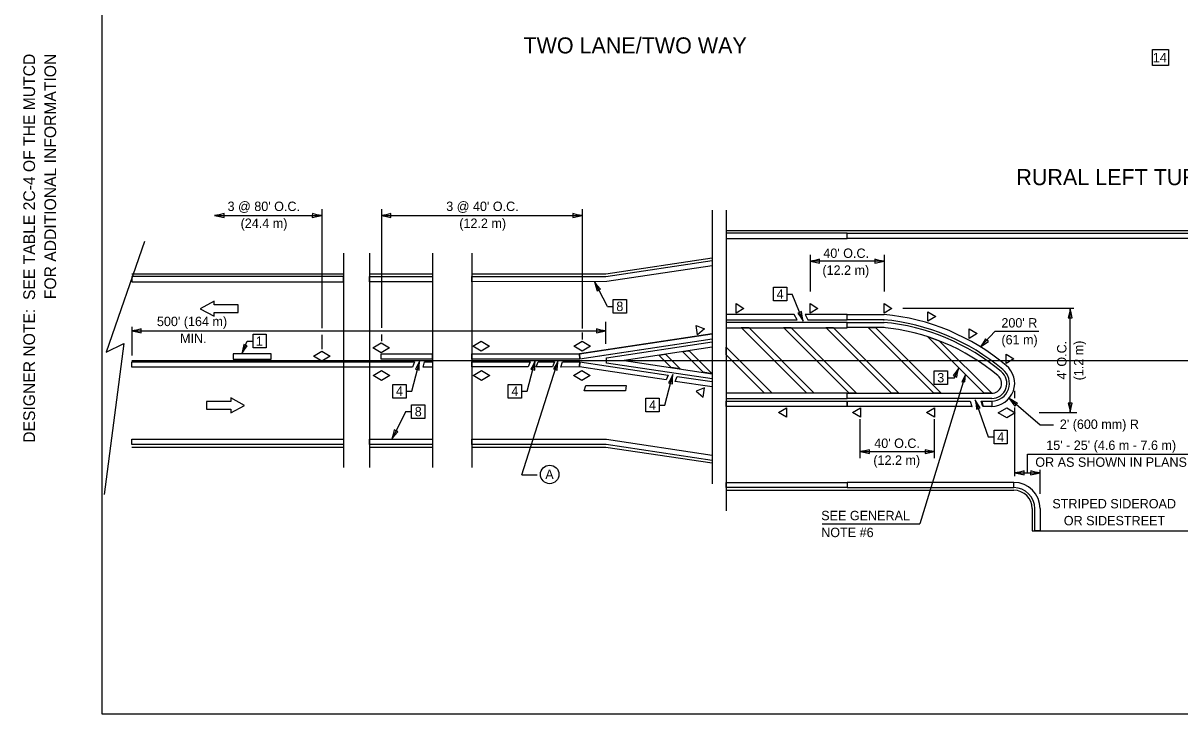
# Model space of a CAD drawing. Extents: x 2261432 to 2263976, y -3124040 to -3123640.
# Drawn here: x 2261432.4 to 2261777.8, y -3124039.7 to -3123833.3 of the extents above; entities that cross this region are included whole.
import ezdxf

# ---------------------------------------------------------------- set-up
doc = ezdxf.new("R2010")
doc.units = 0
for name, color, linetype in [('Default', 7, 'Continuous'), ('RD_Pr_Roadway_Dimensions', 7, 'Continuous'), ('RD_Pr_Roadway_Items', 7, 'Continuous'), ('RD_Pr_Roadway_Notes', 7, 'Continuous'), ('SC_Scratch7', 7, 'Continuous')]:
    doc.layers.add(name, color=color, linetype=linetype)

msp = doc.modelspace()

# ---------------------------------------------------------------- linework, layer by layer
at = {"layer": 'Default'}
msp.add_lwpolyline([(2261455.82, -3124039.7), (2262085.82, -3124039.7), (2262085.82, -3123639.7), (2261455.82, -3123639.7)], close=True, dxfattribs=at)
at = {"layer": 'RD_Pr_Roadway_Dimensions'}
for p, q in [((2261521.51, -3123888.87), (2261521.51, -3123924.48)), ((2261539.36, -3123888.87), (2261539.36, -3123924.33)), ((2261599.3, -3123888.87), (2261599.3, -3123924.57)), ((2261489.54, -3123890.83), (2261521.51, -3123890.83)), ((2261539.37, -3123890.83), (2261599.3, -3123890.83)), ((2261667.35, -3123902.5), (2261667.35, -3123913.48)), ((2261689.53, -3123902.5), (2261689.53, -3123913.48)), ((2261689.53, -3123904.46), (2261667.35, -3123904.46)), ((2261695.05, -3123918.52), (2261746.08, -3123918.52)), ((2261745.07, -3123949.63), (2261745.07, -3123918.52)), ((2261464.79, -3123924.02), (2261464.79, -3123932.62)), ((2261606.37, -3123929.15), (2261606.37, -3123922.55)), ((2261464.8, -3123925.28), (2261606.37, -3123925.28)), ((2261521.51, -3123926.47), (2261521.51, -3123930.69)), ((2261539.36, -3123926.32), (2261539.36, -3123928.31)), ((2261599.3, -3123925.74), (2261599.3, -3123927.83)), ((2261718.3, -3123930.08), (2261722.51, -3123925.46)), ((2261735.69, -3123925.46), (2261722.51, -3123925.46)), ((2261728.46, -3123945.35), (2261728.46, -3123943.21)), ((2261736.05, -3123953.44), (2261726.79, -3123945.44)), ((2261728.46, -3123968.71), (2261728.46, -3123948.16)), ((2261682.35, -3123963.31), (2261682.35, -3123951.67)), ((2261704.53, -3123963.31), (2261704.53, -3123951.67)), ((2261735.82, -3123949.63), (2261746.97, -3123949.63)), ((2261740.1, -3123953.44), (2261736.05, -3123953.44)), ((2261682.35, -3123961.35), (2261704.53, -3123961.35)), ((2261732.25, -3123962.09), (2261784.24, -3123962.09)), ((2261732.25, -3123967.71), (2261732.25, -3123962.09)), ((2261728.46, -3123967.71), (2261736.03, -3123967.71)), ((2261736.03, -3123973.97), (2261736.03, -3123966.79))]:
    msp.add_line(p, q, dxfattribs=at)
for points in [[(2261492.34, -3123891.41), (2261492.34, -3123890.83), (2261492.34, -3123890.24), (2261490.94, -3123890.58), (2261489.54, -3123890.83), (2261491.03, -3123891.1)], [(2261518.72, -3123890.24), (2261518.71, -3123890.83), (2261518.71, -3123891.41), (2261520.11, -3123891.07), (2261521.51, -3123890.83), (2261520.02, -3123890.55)], [(2261542.16, -3123891.41), (2261542.17, -3123890.83), (2261542.17, -3123890.24), (2261540.76, -3123890.58), (2261539.37, -3123890.83), (2261540.86, -3123891.1)], [(2261596.5, -3123890.24), (2261596.5, -3123890.83), (2261596.5, -3123891.41), (2261597.9, -3123891.07), (2261599.3, -3123890.83), (2261597.81, -3123890.55)], [(2261670.15, -3123905.05), (2261670.15, -3123904.46), (2261670.15, -3123903.88), (2261668.75, -3123904.22), (2261667.35, -3123904.46), (2261668.84, -3123904.73)], [(2261686.73, -3123903.88), (2261686.73, -3123904.46), (2261686.73, -3123905.05), (2261688.13, -3123904.7), (2261689.53, -3123904.46), (2261688.03, -3123904.19)], [(2261744.48, -3123921.32), (2261745.07, -3123921.32), (2261745.65, -3123921.32), (2261745.31, -3123919.92), (2261745.07, -3123918.52), (2261744.79, -3123920.01)], [(2261467.6, -3123925.86), (2261467.6, -3123925.28), (2261467.6, -3123924.69), (2261466.2, -3123925.03), (2261464.8, -3123925.28), (2261466.29, -3123925.55)], [(2261603.57, -3123924.69), (2261603.57, -3123925.28), (2261603.57, -3123925.86), (2261604.97, -3123925.52), (2261606.37, -3123925.28), (2261604.88, -3123925.01)], [(2261720.62, -3123928.41), (2261720.19, -3123928.01), (2261719.75, -3123927.62), (2261719.06, -3123928.88), (2261718.3, -3123930.08), (2261719.5, -3123929.16)], [(2261728.52, -3123947.71), (2261728.9, -3123947.27), (2261729.29, -3123946.82), (2261728, -3123946.17), (2261726.79, -3123945.44), (2261727.74, -3123946.62)], [(2261745.65, -3123946.83), (2261745.07, -3123946.83), (2261744.48, -3123946.83), (2261744.82, -3123948.23), (2261745.07, -3123949.63), (2261745.34, -3123948.14)], [(2261685.15, -3123961.93), (2261685.15, -3123961.35), (2261685.15, -3123960.76), (2261683.75, -3123961.11), (2261682.35, -3123961.35), (2261683.84, -3123961.62)], [(2261701.73, -3123960.76), (2261701.73, -3123961.35), (2261701.73, -3123961.93), (2261703.13, -3123961.59), (2261704.53, -3123961.35), (2261703.03, -3123961.08)], [(2261731.26, -3123968.3), (2261731.26, -3123967.71), (2261731.26, -3123967.13), (2261729.86, -3123967.47), (2261728.46, -3123967.71), (2261729.95, -3123967.99)], [(2261733.24, -3123967.13), (2261733.23, -3123967.71), (2261733.23, -3123968.3), (2261734.63, -3123967.96), (2261736.03, -3123967.71), (2261734.54, -3123967.44)]]:
    msp.add_lwpolyline(points, close=True, dxfattribs=at)
at = {"layer": 'RD_Pr_Roadway_Items'}
for p, q in [((2261642.3, -3123895.3), (2261902.98, -3123895.3)), ((2261606.36, -3123908.23), (2261638.1, -3123903.46)), ((2261464.79, -3123908.23), (2261527.98, -3123908.23)), ((2261535.82, -3123908.23), (2261554.63, -3123908.23)), ((2261566.38, -3123908.23), (2261606.36, -3123908.23)), ((2261663.54, -3123921.95), (2261662.59, -3123920.39)), ((2261678.42, -3123921.95), (2261678.42, -3123920.38)), ((2261678.42, -3123920.38), (2261689.46, -3123920.38)), ((2261689.46, -3123921.95), (2261678.42, -3123921.95)), ((2261678.42, -3123924.3), (2261678.42, -3123922.73)), ((2261678.42, -3123922.73), (2261689.46, -3123922.73)), ((2261678.42, -3123924.3), (2261678.42, -3123922.73)), ((2261678.42, -3123922.73), (2261689.46, -3123922.73)), ((2261689.46, -3123924.3), (2261678.42, -3123924.3)), ((2261689.46, -3123924.3), (2261678.42, -3123924.3)), ((2261689.32, -3123921.94), (2261689.46, -3123921.95)), ((2261638.1, -3123926.19), (2261598.51, -3123932.14)), ((2261638.1, -3123927.77), (2261598.63, -3123933.71)), ((2261464.79, -3123934.1), (2262018.34, -3123934.1)), ((2261593.4, -3123934.5), (2261598.65, -3123934.49)), ((2261598.65, -3123934.49), (2261598.53, -3123936.05)), ((2261598.53, -3123936.05), (2261592.93, -3123936.06)), ((2261724.92, -3123936.81), (2261724.89, -3123936.79)), ((2261678.42, -3123945.46), (2261678.42, -3123943.89)), ((2261678.42, -3123943.89), (2261721.59, -3123943.89)), ((2261678.42, -3123945.46), (2261678.42, -3123943.89)), ((2261678.42, -3123943.89), (2261721.59, -3123943.89)), ((2261721.59, -3123945.46), (2261678.42, -3123945.46)), ((2261721.59, -3123945.46), (2261678.42, -3123945.46)), ((2261678.42, -3123947.81), (2261678.42, -3123946.25)), ((2261678.42, -3123946.25), (2261715.2, -3123946.25)), ((2261715.72, -3123947.81), (2261678.42, -3123947.81)), ((2261718.93, -3123947.81), (2261718.42, -3123946.25)), ((2261718.42, -3123946.25), (2261721.59, -3123946.25)), ((2261721.59, -3123947.81), (2261718.93, -3123947.81)), ((2261721.59, -3123946.25), (2261721.59, -3123946.25)), ((2261464.79, -3123959.96), (2261527.98, -3123959.96)), ((2261535.82, -3123959.96), (2261554.63, -3123959.96)), ((2261566.38, -3123959.96), (2261606.36, -3123959.96)), ((2261606.36, -3123959.96), (2261638.1, -3123964.74)), ((2261728.19, -3123972.11), (2261728.19, -3123970.54)), ((2261642.3, -3123972.89), (2261728.19, -3123972.89)), ((2261733.68, -3123978.38), (2261733.68, -3123985)), ((2261734.46, -3123985), (2261734.46, -3123978.38)), ((2261736.03, -3123978.38), (2261736.03, -3123985)), ((2261733.68, -3123985), (2261783.06, -3123985)), ((2261736.03, -3123985), (2261734.46, -3123985))]:
    msp.add_line(p, q, dxfattribs=at)
for points in [[(2261678.42, -3123896.09), (2261642.3, -3123896.09), (2261642.3, -3123897.66), (2261678.42, -3123897.66)], [(2261678.43, -3123896.09), (2261902.98, -3123896.09), (2261902.98, -3123897.65), (2261678.43, -3123897.65)], [(2261638.1, -3123904.25), (2261638.1, -3123905.83), (2261606.7, -3123910.56), (2261566.38, -3123910.59), (2261566.38, -3123909.02), (2261606.41, -3123909.02)], [(2261527.98, -3123909.02), (2261464.79, -3123909.02), (2261464.79, -3123910.59), (2261527.98, -3123910.59)], [(2261535.82, -3123909.02), (2261554.63, -3123909.02), (2261554.63, -3123910.59), (2261535.82, -3123910.59)], [(2261496.54, -3123919.77), (2261496.54, -3123917.5), (2261489.36, -3123917.5), (2261489.36, -3123916.37), (2261485.2, -3123918.63), (2261489.36, -3123920.9), (2261489.36, -3123919.77)], [(2261645.25, -3123919.94), (2261645.25, -3123917.12), (2261647.6, -3123918.53)], [(2261667.35, -3123919.94), (2261667.35, -3123917.12), (2261669.7, -3123918.53)], [(2261689.46, -3123917.11), (2261691.81, -3123918.53), (2261689.46, -3123919.94)], [(2261702.56, -3123919.54), (2261704.91, -3123920.95), (2261702.56, -3123922.36)], [(2261633.34, -3123923.61), (2261635.87, -3123924.66), (2261633.76, -3123926.4)], [(2261633.34, -3123923.61), (2261635.87, -3123924.66), (2261633.76, -3123926.4)], [(2261678.43, -3123922.74), (2261642.3, -3123922.74), (2261642.3, -3123924.31), (2261678.43, -3123924.31)], [(2261678.43, -3123922.74), (2261642.3, -3123922.74), (2261642.3, -3123924.31), (2261678.43, -3123924.31)], [(2261646.81, -3123924.3), (2261649.03, -3123924.3), (2261668.62, -3123943.89), (2261666.4, -3123943.89)], [(2261659.44, -3123924.3), (2261661.66, -3123924.3), (2261681.25, -3123943.89), (2261679.03, -3123943.89)], [(2261672.07, -3123924.3), (2261674.29, -3123924.3), (2261693.89, -3123943.89), (2261691.66, -3123943.89)], [(2261684.7, -3123924.3), (2261686.92, -3123924.3), (2261706.52, -3123943.89), (2261704.29, -3123943.89)], [(2261638.1, -3123926.19), (2261638.1, -3123927.77), (2261606.47, -3123932.53), (2261598.63, -3123933.71), (2261598.51, -3123932.14), (2261606.36, -3123930.96)], [(2261702.43, -3123926.97), (2261705.92, -3123928.19), (2261721.59, -3123943.89), (2261719.37, -3123943.89)], [(2261714.87, -3123924.68), (2261717.22, -3123926.09), (2261714.87, -3123927.5)], [(2261536.74, -3123930.3), (2261539.26, -3123928.81), (2261541.74, -3123930.29), (2261539.26, -3123931.8)], [(2261566.64, -3123929.8), (2261569.15, -3123928.31), (2261571.64, -3123929.79), (2261569.16, -3123931.3)], [(2261596.76, -3123929.8), (2261599.28, -3123928.31), (2261601.76, -3123929.79), (2261599.28, -3123931.3)], [(2261638.1, -3123928.56), (2261638.1, -3123930.15), (2261611.85, -3123934.1), (2261617.07, -3123934.88), (2261638.1, -3123938.05), (2261638.1, -3123939.63), (2261606.59, -3123934.89), (2261606.59, -3123933.3)], [(2261629.3, -3123931.47), (2261631.23, -3123931.18), (2261638.1, -3123938.05), (2261635.48, -3123937.65)], [(2261642.3, -3123932.43), (2261642.3, -3123930.18), (2261655.99, -3123943.89), (2261653.77, -3123943.89)], [(2261464.79, -3123934.49), (2261549.24, -3123934.49), (2261548.61, -3123936.06), (2261548.22, -3123936.06), (2261464.79, -3123936.06)], [(2261506.44, -3123932.13), (2261495.07, -3123932.13), (2261495.07, -3123933.7), (2261506.44, -3123933.7)], [(2261519.02, -3123932.85), (2261521.53, -3123931.36), (2261524.01, -3123932.84), (2261521.53, -3123934.35)], [(2261539.28, -3123932.14), (2261554.54, -3123932.14), (2261554.54, -3123933.71), (2261539.28, -3123933.71)], [(2261552.21, -3123934.49), (2261554.62, -3123934.49), (2261554.62, -3123936.06), (2261551.84, -3123936.06)], [(2261566.37, -3123933.71), (2261566.38, -3123932.14), (2261598.51, -3123932.14), (2261598.63, -3123933.71)], [(2261566.38, -3123932.14), (2261566.38, -3123932.14), (2261566.38, -3123932.14), (2261566.38, -3123932.14)], [(2261566.38, -3123934.49), (2261583.73, -3123934.49), (2261583.19, -3123936.05), (2261566.38, -3123936.05)], [(2261586.14, -3123934.47), (2261591.04, -3123934.47), (2261590.45, -3123936.04), (2261585.59, -3123936.04)], [(2261593.4, -3123934.5), (2261598.65, -3123934.49), (2261598.53, -3123936.05), (2261592.93, -3123936.06)], [(2261624.95, -3123938.45), (2261624.36, -3123939.94), (2261606.36, -3123937.23), (2261598.53, -3123936.05), (2261598.65, -3123934.49), (2261606.47, -3123935.67)], [(2261622.23, -3123932.53), (2261624.16, -3123932.24), (2261628.53, -3123936.61), (2261625.91, -3123936.21)], [(2261725.9, -3123932.19), (2261728.25, -3123933.6), (2261725.9, -3123935.02)], [(2261536.88, -3123938.58), (2261539.39, -3123937.09), (2261541.87, -3123938.57), (2261539.39, -3123940.07)], [(2261566.71, -3123938.57), (2261569.22, -3123937.08), (2261571.7, -3123938.56), (2261569.22, -3123940.07)], [(2261596.67, -3123938.57), (2261599.19, -3123937.08), (2261601.67, -3123938.56), (2261599.19, -3123940.07)], [(2261600.41, -3123941.56), (2261612.4, -3123941.56), (2261612.28, -3123943.13), (2261599.86, -3123943.13)], [(2261638.1, -3123940.42), (2261638.1, -3123942.01), (2261627.12, -3123940.36), (2261627.7, -3123938.86)], [(2261635.87, -3123942.25), (2261633.33, -3123943.3), (2261635.45, -3123945.04)], [(2261678.43, -3123943.9), (2261642.3, -3123943.9), (2261642.3, -3123945.47), (2261678.43, -3123945.47)], [(2261678.43, -3123943.9), (2261642.3, -3123943.9), (2261642.3, -3123945.47), (2261678.43, -3123945.47)], [(2261487.16, -3123946.39), (2261487.16, -3123948.66), (2261494.34, -3123948.66), (2261494.34, -3123949.79), (2261498.5, -3123947.52), (2261494.34, -3123945.26), (2261494.34, -3123946.39)], [(2261642.3, -3123946.25), (2261678.43, -3123946.25), (2261678.43, -3123947.82), (2261642.3, -3123947.82)], [(2261642.3, -3123946.25), (2261678.43, -3123946.25), (2261678.43, -3123947.82), (2261642.3, -3123947.82)], [(2261660.32, -3123948.23), (2261660.32, -3123951.04), (2261657.97, -3123949.63)], [(2261682.42, -3123948.22), (2261682.42, -3123951.04), (2261680.07, -3123949.63)], [(2261704.53, -3123948.22), (2261704.53, -3123951.04), (2261702.17, -3123949.63)], [(2261721.59, -3123946.25), (2261721.59, -3123947.81), (2261719.16, -3123947.81), (2261718.71, -3123946.25)], [(2261723.57, -3123949.74), (2261726.08, -3123948.25), (2261728.56, -3123949.74), (2261726.08, -3123951.24)], [(2261723.57, -3123949.74), (2261726.08, -3123948.25), (2261728.56, -3123949.74), (2261726.08, -3123951.24)], [(2261527.98, -3123959.18), (2261464.79, -3123959.18), (2261464.79, -3123957.61), (2261527.98, -3123957.61)], [(2261535.82, -3123957.61), (2261554.63, -3123957.61), (2261554.63, -3123959.18), (2261535.82, -3123959.18)], [(2261638.1, -3123962.36), (2261638.1, -3123963.95), (2261606.42, -3123959.18), (2261566.38, -3123959.18), (2261566.38, -3123957.61), (2261606.53, -3123957.61)], [(2261642.3, -3123970.55), (2261678.42, -3123970.55), (2261678.42, -3123972.11), (2261642.3, -3123972.11)], [(2261728.19, -3123970.54), (2261678.43, -3123970.54), (2261678.43, -3123972.11), (2261728.19, -3123972.11)]]:
    msp.add_lwpolyline(points, close=True, dxfattribs=at)
for points in [[(2261662.59, -3123920.39), (2261662.56, -3123920.39), (2261642.3, -3123920.39), (2261642.3, -3123921.95), (2261663.54, -3123921.95)], [(2261666.72, -3123920.39), (2261665.86, -3123920.38), (2261666.72, -3123921.95)], [(2261666.72, -3123921.95), (2261678.43, -3123921.95), (2261678.43, -3123920.39), (2261666.72, -3123920.39)], [(2261715.2, -3123946.25), (2261715.7, -3123947.81), (2261715.72, -3123947.81)]]:
    msp.add_lwpolyline(points, dxfattribs=at)
for centre, radius, start, end in [((2261683.42, -3123986.09), 65.99, 49.9257, 84.7468), ((2261683.42, -3123986.09), 62.08, 49.9257, 84.7468), ((2261683.42, -3123986.09), 62.08, 49.9257, 84.7468), ((2261683.42, -3123986.09), 63.64, 49.9257, 84.7468), ((2261683.42, -3123986.09), 63.64, 49.9257, 84.7468), ((2261683.42, -3123986.09), 64.42, 49.9257, 84.7468), ((2261721.59, -3123940.94), 6.87, 270, 51.1264), ((2261721.59, -3123940.94), 5.31, 270, 51.1264), ((2261721.59, -3123940.94), 4.53, 270, 51.1264), ((2261721.59, -3123940.94), 4.53, 270, 51.1264), ((2261721.59, -3123940.94), 2.97, 270, 51.1264), ((2261721.59, -3123940.94), 2.97, 270, 51.1264), ((2261728.2, -3123978.38), 7.84, 0, 90), ((2261728.2, -3123978.38), 6.27, 0, 90), ((2261728.2, -3123978.38), 5.49, 0, 90)]:
    msp.add_arc(centre, radius, start, end, dxfattribs=at)
at = {"layer": 'RD_Pr_Roadway_Notes'}
for p, q in [((2261638.1, -3123889.16), (2261638.1, -3123970.97)), ((2261642.29, -3123889.16), (2261642.29, -3123979.03)), ((2261468.57, -3123898.54), (2261457.13, -3123931.62)), ((2261527.98, -3123902.09), (2261527.98, -3123966.1)), ((2261535.82, -3123902.09), (2261535.82, -3123966.1)), ((2261554.63, -3123902.09), (2261554.63, -3123966.1)), ((2261566.38, -3123902.09), (2261566.38, -3123966.1)), ((2261606.84, -3123917.94), (2261602.95, -3123910.56)), ((2261660.38, -3123914.26), (2261662.01, -3123914.26)), ((2261665.29, -3123922.32), (2261662.01, -3123914.26)), ((2261606.84, -3123917.94), (2261608.57, -3123917.94)), ((2261462.39, -3123929.04), (2261456.6, -3123974.18)), ((2261457.13, -3123931.62), (2261462.39, -3123929.04)), ((2261497.69, -3123932.13), (2261499.27, -3123928.31)), ((2261499.27, -3123928.31), (2261501, -3123928.31)), ((2261548.44, -3123943.28), (2261550.78, -3123934.1)), ((2261581.28, -3123968.26), (2261592.13, -3123934.15)), ((2261582.92, -3123943.28), (2261585.27, -3123934.1)), ((2261710.48, -3123939.25), (2261711.77, -3123936.3)), ((2261624.01, -3123947.43), (2261626.36, -3123938.25)), ((2261713.8, -3123938.33), (2261700.15, -3123982.94)), ((2261708.37, -3123939.25), (2261710.48, -3123939.25)), ((2261546.71, -3123943.28), (2261548.44, -3123943.28)), ((2261581.19, -3123943.28), (2261582.92, -3123943.28)), ((2261622.29, -3123947.43), (2261624.01, -3123947.43)), ((2261716.7, -3123945.83), (2261720.57, -3123956.97)), ((2261546.66, -3123949.38), (2261542.44, -3123957.61)), ((2261546.66, -3123949.38), (2261548.38, -3123949.38)), ((2261546.66, -3123949.38), (2261548.38, -3123949.38)), ((2261720.57, -3123956.97), (2261722.3, -3123956.97)), ((2261581.28, -3123968.26), (2261585.82, -3123968.26)), ((2261670.98, -3123982.94), (2261700.15, -3123982.94))]:
    msp.add_line(p, q, dxfattribs=at)
for points in [[(2261769.6, -3123845.99), (2261769.6, -3123841.23), (2261774.35, -3123841.23), (2261774.35, -3123845.99)], [(2261603.73, -3123913.31), (2261604.25, -3123913.04), (2261604.77, -3123912.76), (2261603.81, -3123911.68), (2261602.95, -3123910.56), (2261603.4, -3123912.01)], [(2261656.43, -3123912.22), (2261660.38, -3123912.22), (2261660.38, -3123916.3), (2261656.43, -3123916.3)], [(2261608.57, -3123915.9), (2261612.52, -3123915.9), (2261612.52, -3123919.98), (2261608.57, -3123919.98)], [(2261664.78, -3123919.51), (2261664.24, -3123919.73), (2261663.69, -3123919.95), (2261664.54, -3123921.11), (2261665.29, -3123922.32), (2261664.98, -3123920.83)], [(2261501, -3123926.27), (2261504.96, -3123926.27), (2261504.96, -3123930.36), (2261501, -3123930.36)], [(2261499.3, -3123929.77), (2261498.76, -3123929.55), (2261498.22, -3123929.32), (2261498, -3123930.75), (2261497.69, -3123932.13), (2261498.51, -3123930.86)], [(2261549.52, -3123936.66), (2261550.09, -3123936.81), (2261550.66, -3123936.96), (2261550.67, -3123935.51), (2261550.78, -3123934.1), (2261550.15, -3123935.48)], [(2261584.01, -3123936.66), (2261584.58, -3123936.81), (2261585.14, -3123936.96), (2261585.16, -3123935.51), (2261585.27, -3123934.1), (2261584.64, -3123935.48)], [(2261590.73, -3123936.64), (2261591.28, -3123936.82), (2261591.84, -3123937), (2261591.94, -3123935.56), (2261592.13, -3123934.15), (2261591.42, -3123935.49)], [(2261704.41, -3123937.21), (2261708.37, -3123937.21), (2261708.37, -3123941.29), (2261704.41, -3123941.29)], [(2261710.11, -3123938.63), (2261710.65, -3123938.86), (2261711.18, -3123939.1), (2261711.43, -3123937.68), (2261711.77, -3123936.3), (2261710.92, -3123937.56)], [(2261542.75, -3123941.24), (2261546.71, -3123941.24), (2261546.71, -3123945.32), (2261542.75, -3123945.32)], [(2261577.24, -3123941.24), (2261581.19, -3123941.24), (2261581.19, -3123945.32), (2261577.24, -3123945.32)], [(2261625.1, -3123940.81), (2261625.67, -3123940.96), (2261626.24, -3123941.1), (2261626.25, -3123939.66), (2261626.36, -3123938.25), (2261625.73, -3123939.63)], [(2261712.63, -3123940.45), (2261713.12, -3123940.4), (2261713.56, -3123940.46), (2261713.64, -3123939.52), (2261713.8, -3123938.33), (2261713.2, -3123939.47)], [(2261548.38, -3123947.34), (2261552.34, -3123947.34), (2261552.34, -3123951.42), (2261548.38, -3123951.42)], [(2261618.33, -3123945.38), (2261622.29, -3123945.38), (2261622.29, -3123949.47), (2261618.33, -3123949.47)], [(2261717.06, -3123948.66), (2261717.61, -3123948.47), (2261718.17, -3123948.28), (2261717.38, -3123947.07), (2261716.7, -3123945.83), (2261716.93, -3123947.32)], [(2261544.24, -3123955.39), (2261543.72, -3123955.12), (2261543.2, -3123954.85), (2261542.86, -3123956.26), (2261542.44, -3123957.61), (2261543.36, -3123956.41)], [(2261722.3, -3123954.93), (2261726.25, -3123954.93), (2261726.25, -3123959.02), (2261722.3, -3123959.02)]]:
    msp.add_lwpolyline(points, close=True, dxfattribs=at)
msp.add_circle((2261589.6, -3123968.16), 2.76, dxfattribs=at)

# ---------------------------------------------------------------- texts
at = {"layer": 'RD_Pr_Roadway_Dimensions'}
for s, height, p in [("3 @ 80' O.C.", 2.808, (2261493.4, -3123889.45)), ("3 @ 40' O.C.", 2.808, (2261558.7, -3123889.45)), ('(24.4 m)', 2.808, (2261497.3, -3123894.51)), ('(12.2 m)', 2.808, (2261562.6, -3123894.51)), ("40' O.C.", 2.808, (2261671.31, -3123903.46)), ('(12.2 m)', 2.808, (2261671.04, -3123908.52)), ("500' (164 m)", 2.808, (2261472.31, -3123923.84)), ("200' R", 2.8, (2261724.5, -3123924.26)), ('MIN.', 2.808, (2261479.22, -3123928.89)), ('(61 m)', 2.8, (2261724.5, -3123929.3)), ("2' (600 mm) R", 2.8, (2261741.95, -3123954.55)), ("40' O.C.", 2.808, (2261686.52, -3123960.24)), ("15' - 25' (4.6 m - 7.6 m)", 2.808, (2261737.88, -3123960.83)), ('(12.2 m)', 2.808, (2261686.25, -3123965.29)), ('OR AS SHOWN IN PLANS', 2.808, (2261734.62, -3123965.88))]:
    msp.add_text(s, height=height, dxfattribs=at).set_placement(p)
for s, p in [("4' O.C.", (2261743.92, -3123939.78)), ('(1.2 m)', (2261748.96, -3123940.04))]:
    msp.add_text(s, height=2.8, rotation=90, dxfattribs=at).set_placement(p)
at = {"layer": 'RD_Pr_Roadway_Notes'}
for s, height, p in [('TWO LANE/TWO WAY', 4.8, (2261581.77, -3123842.37)), ('14', 2.808, (2261769.72, -3123845)), ('RURAL LEFT TURN', 4.8, (2261728.96, -3123881.72)), ('4', 2.81, (2261657.36, -3123915.67)), ('8', 2.81, (2261609.49, -3123919.34)), ('1', 2.81, (2261501.85, -3123929.73)), ('3', 2.81, (2261705.34, -3123940.66)), ('4', 2.81, (2261543.68, -3123944.68)), ('4', 2.81, (2261578.17, -3123944.68)), ('8', 2.81, (2261549.31, -3123950.79)), ('4', 2.81, (2261619.26, -3123948.83)), ('4', 2.81, (2261723.23, -3123958.38)), ('A', 2.81, (2261588.29, -3123969.56)), ('STRIPED SIDEROAD', 2.808, (2261739.71, -3123978.3)), ('SEE GENERAL', 2.808, (2261670.68, -3123981.84)), ('OR SIDESTREET', 2.808, (2261743.13, -3123983.36)), ('NOTE #6', 2.808, (2261670.68, -3123986.89))]:
    msp.add_text(s, height=height, dxfattribs=at).set_placement(p)
at = {"layer": 'SC_Scratch7'}
for s, p in [('DESIGNER NOTE:  SEE TABLE 2C-4 OF THE MUTCD', (2261435.91, -3123958.7)), ('                                 FOR ADDITIONAL INFORMATION', (2261442.21, -3123958.7))]:
    msp.add_text(s, height=3.5, rotation=90, dxfattribs=at).set_placement(p)

doc.saveas('drawing.dxf')
